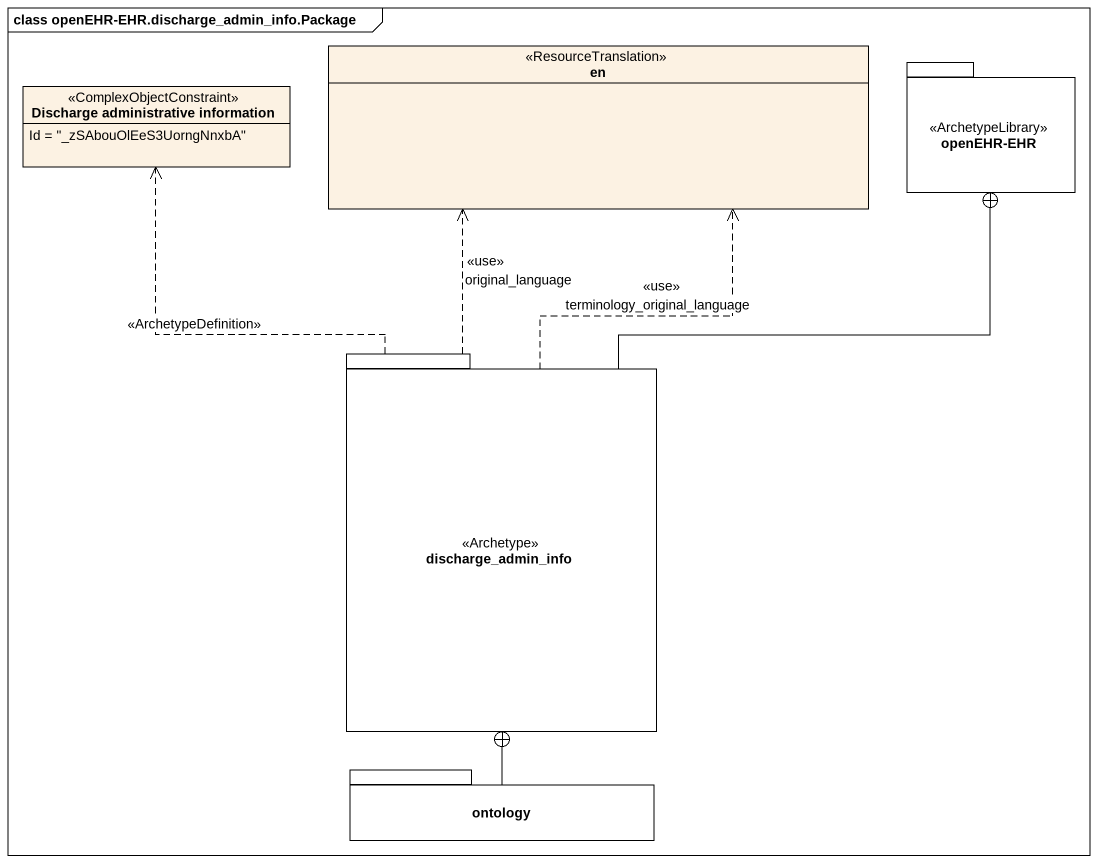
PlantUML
@startuml
mainframe class openEHR-EHR.discharge_admin_info.Package
hide circle
hide empty members
enum en <<ResourceTranslation>>
class "Discharge administrative information" as Discharge_administrative <<ComplexObjectConstraint>> {
  Id = "_zSAbouOlEeS3UorngNnxbA"
}
package "openEHR-EHR" as openEHR_EHR <<ArchetypeLibrary>> {
}
package discharge_admin_info <<Archetype>> {
}
package ontology {
}
discharge_admin_info .up.> en : <<use>>\noriginal_language
discharge_admin_info .up.> en : <<use>>\nterminology_original_language
discharge_admin_info .up.> Discharge_administrative : <<ArchetypeDefinition>>
discharge_admin_info -up-+ openEHR_EHR
ontology -up-+ discharge_admin_info
@enduml
